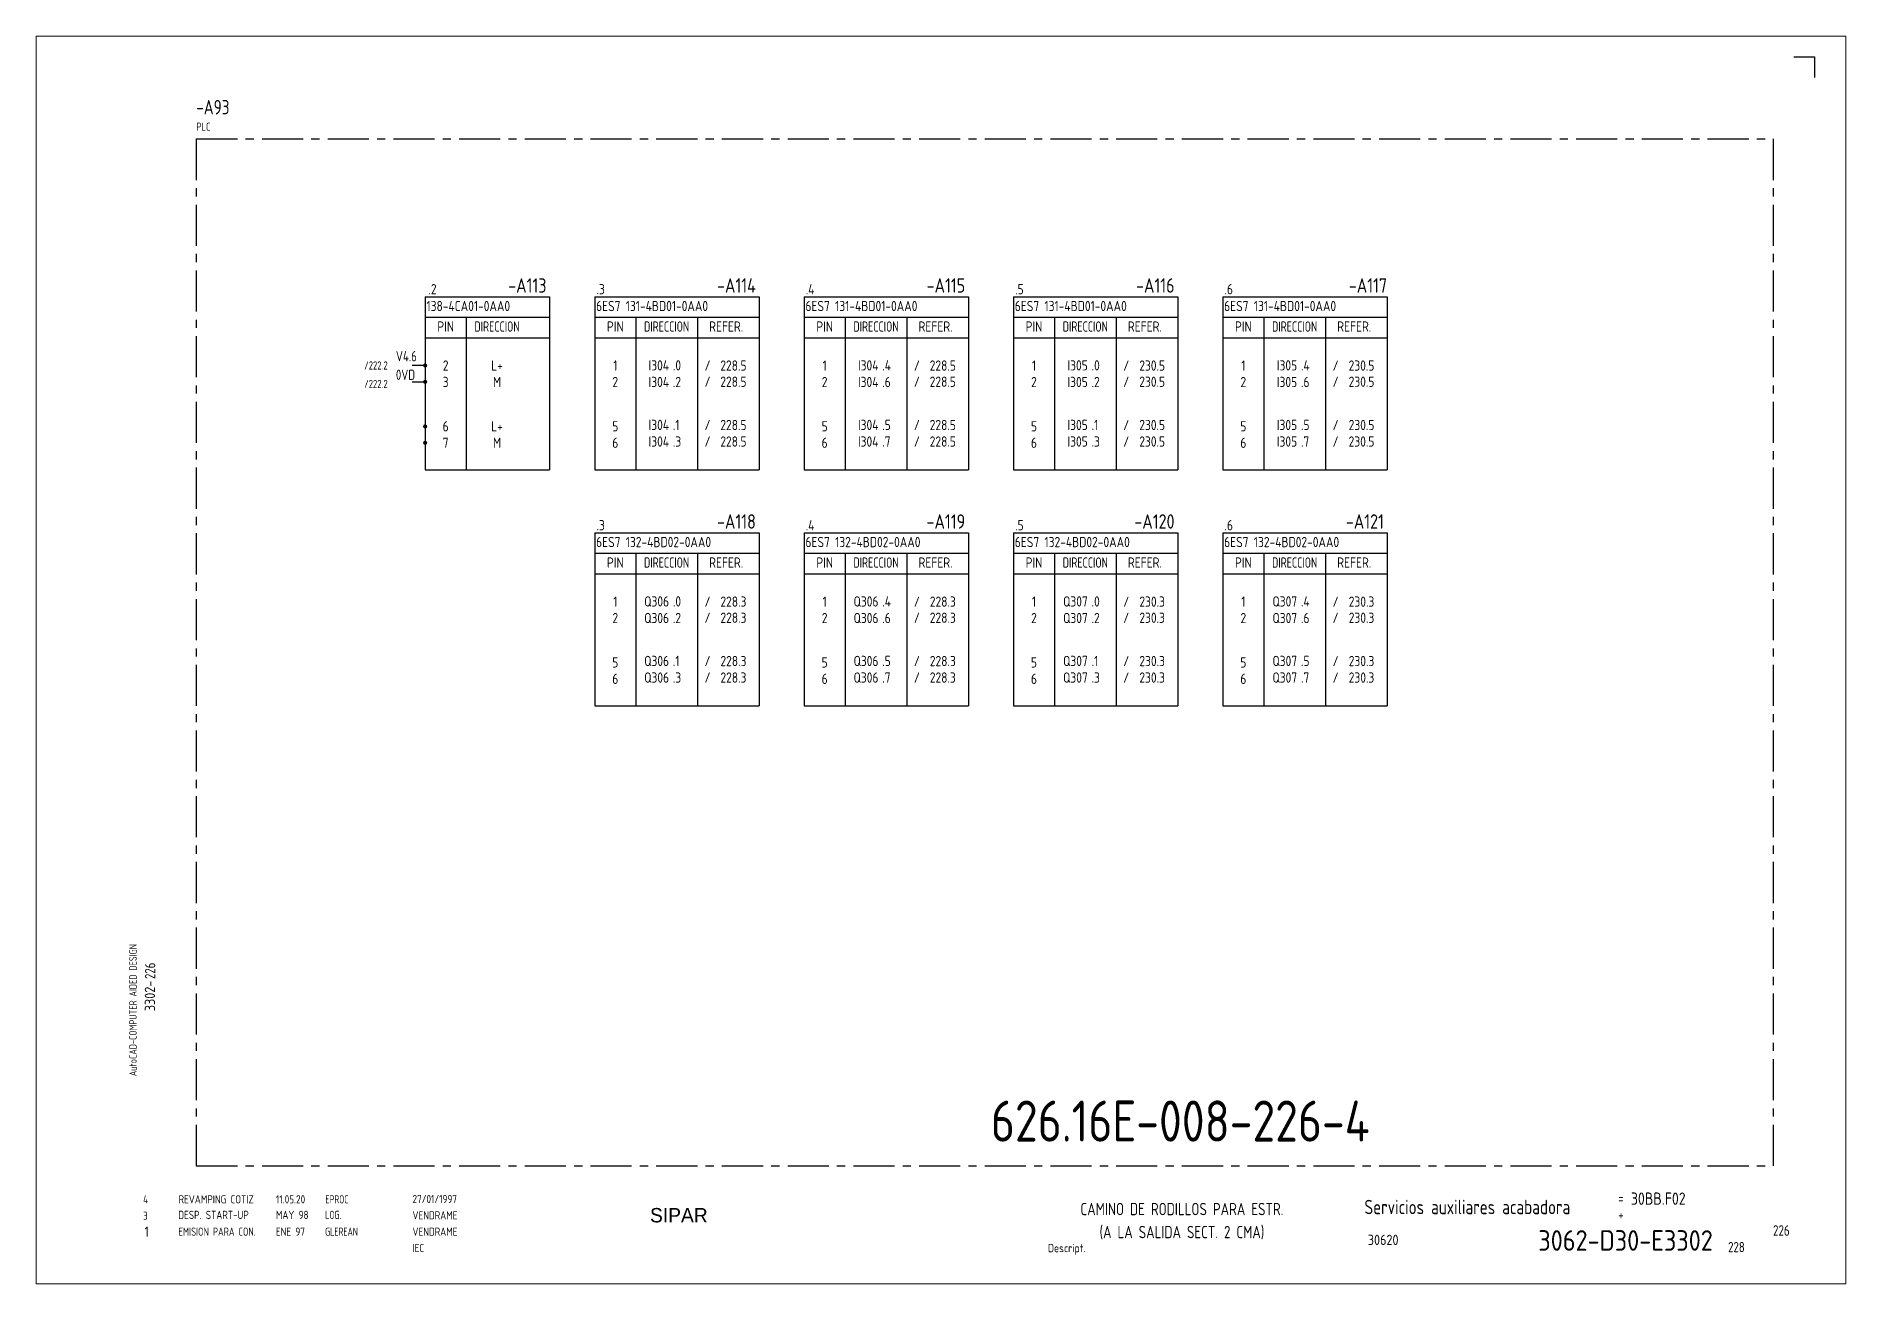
# Paper-space layout 'Presentación1' of a CAD drawing. Extents: x -13 to 428, y -2 to 302.
# The model-space entities are those that its viewports show. They can reach past a viewport. Long polylines and large blocks are cut down to what shows.
import ezdxf
from ezdxf.enums import TextEntityAlignment as Align

# ---------------------------------------------------------------- set-up
doc = ezdxf.new("R2010")
doc.units = 0
doc.header["$LTSCALE"] = 8
doc.header["$MEASUREMENT"] = 0
doc.linetypes.add('CENTER', pattern=[2, 1.25, -0.25, 0.25, -0.25])
doc.layers.get('0').update_dxf_attribs({"linetype": 'CONTINUOUS'})
doc.layers.add('CART', color=7, linetype='CONTINUOUS')
doc.styles.add('DIN', font='DIN', dxfattribs={"width": 0.85})
doc.styles.add('UNIV', font='UNIV')

# ---------------------------------------------------------------- blocks, each defined once
blk = doc.blocks.new('WB-FG100')
at = {"layer": 'CART', "color": 1}
for p, q in [((415, 297), (420, 297)), ((420, 297), (420, 292))]:
    blk.add_line(p, q, dxfattribs=at)
at = {"layer": 'CART', "color": 1, "style": 'DIN', "width": 0.8}
blk.add_text('AutoCAD-COMPUTER AIDED DESIGN', height=1.8, rotation=90, dxfattribs=at).set_placement((11.47, 48.84))
at = {"layer": 'CART', "color": 3, "style": 'DIN', "width": 0.8}
for s, p in [('=', (372.24, 17.91)), ('+', (372.24, 13.87))]:
    blk.add_text(s, height=2.5, dxfattribs=at).set_placement(p)
at = {"layer": 'CART', "color": 7, "style": 'DIN', "width": 0.9}
blk.add_attdef('FILE', text='', height=2.5, rotation=90, dxfattribs=at).set_placement((15.95, 68.38), align=Align.CENTER)
for tag, p in [('MOD-3', (13.92, 19)), ('MOD-2', (13.92, 15)), ('MOD-1', (13.92, 11)), ('NR.COMMESSA', (315, 9))]:
    blk.add_attdef(tag, text='', height=2.5, dxfattribs=at).set_placement(p, align=Align.MIDDLE)
at = {"layer": 'CART', "color": 7, "style": 'DIN'}
for tag, width, p in [('REV-3', 0.9, (21.66, 19)), ('DATA-3', 0.9, (45.37, 19)), ('NOME-3', 0.9, (57.37, 19)), ('REV-2', 0.9, (21.66, 15)), ('DATA-2', 0.9, (45.37, 15)), ('NOME-2', 0.9, (57.37, 15)), ('REV-1', 0.9, (21.66, 11)), ('DATA-1', 0.9, (45.37, 11)), ('NOME-1', 0.7, (57.37, 11))]:
    blk.add_attdef(tag, text='', height=2, dxfattribs=dict(at, width=width)).set_placement(p, align=Align.MIDDLE_LEFT)
at = {"layer": 'CART', "color": 7, "style": 'DIN', "width": 0.9}
for tag, p, height in [('DATA', (78.64, 17.94), 2), ('ESECUTORE', (78.64, 13.97), 2), ('CONTROLLORE', (78.64, 9.99), 2), ('NORMA', (78.64, 6.01), 2), ('SEGUE', (398.93, 5.65), 2.8)]:
    blk.add_attdef(tag, p, '', height=height, dxfattribs=at)
at = {"layer": 'CART', "color": 2, "style": 'DIN', "width": 0.9}
for tag, p in [('TITOLO-1/3', (266.5, 18.23)), ('TITOLO-2/3', (266.5, 13.18)), ('TITOLO-1/2', (266.5, 15.73)), ('TITOLO-3/3', (266.5, 8.13)), ('TITOLO-2/2', (266.5, 10.68))]:
    blk.add_attdef(tag, text='', height=3.5, dxfattribs=at).set_placement(p, align=Align.MIDDLE)
at = {"layer": 'CART', "color": 3, "style": 'DIN', "width": 0.9}
blk.add_attdef('ASSIEME', text='', height=3.5, dxfattribs=at).set_placement((334, 17), align=Align.MIDDLE)
at = {"layer": 'CART', "color": 3, "style": 'DIN', "width": 0.85}
for tag, p in [('=', (375.33, 16.63)), ('+', (375.33, 12.76))]:
    blk.add_attdef(tag, text='', height=3, dxfattribs=at).set_placement(p, align=Align.BOTTOM_LEFT)
at = {"layer": 'CART', "color": 2, "style": 'DIN', "width": 0.9}
blk.add_attdef('DISEGNO', text='', height=5, dxfattribs=at).set_placement((395.27, 6.35), align=Align.RIGHT)
at = {"layer": 'CART', "color": 3, "style": 'DIN', "width": 0.9}
blk.add_attdef('FOGLIO', text='', height=2.8, dxfattribs=at).set_placement((414.2, 9.56), align=Align.RIGHT)
at = {"layer": 'CART', "color": 1, "style": 'DIN', "width": 0.9}
blk.add_attdef('TIPOLOGIA', (233.37, 6), '', height=2, dxfattribs=at)
blk = doc.blocks.new('DESP')
at = {"linetype": 'Continuous', "style": 'DIN'}
for s, width, p in [('DESP. START-UP', 0.85, (21.62, 17.59)), ('MAY 98', 0.85, (45.38, 17.59)), ('LOG.', 0.7, (57.38, 17.59))]:
    blk.add_text(s, height=2, dxfattribs=dict(at, width=width)).set_placement(p)

msp = doc.modelspace()

# ---------------------------------------------------------------- linework, layer by layer
at = {"color": 3, "linetype": 'CENTER'}
for p, q in [((532, 277), (916, 277)), ((532, 277), (532, 27)), ((916, 277), (916, 27)), ((532, 27), (916, 27))]:
    msp.add_line(p, q, dxfattribs=at)
at = {"color": 3}
for p, q in [((587.72, 238.59), (587.72, 196.46)), ((587.72, 238.59), (618.04, 238.59)), ((618.04, 238.59), (618.04, 196.46)), ((629.02, 238.59), (669.02, 238.59)), ((629.02, 238.59), (629.02, 196.46)), ((669.02, 238.59), (669.02, 196.46)), ((680, 238.59), (680, 196.46)), ((680, 238.59), (720, 238.59)), ((720, 238.59), (720, 196.46)), ((730.97, 238.59), (770.97, 238.59)), ((730.97, 238.59), (730.97, 196.46)), ((770.97, 238.59), (770.97, 196.46)), ((781.95, 238.59), (821.95, 238.59)), ((781.95, 238.59), (781.95, 196.46)), ((821.95, 238.59), (821.95, 196.46)), ((587.72, 233.59), (618.04, 233.59)), ((597.72, 233.59), (597.72, 196.46)), ((629.02, 233.59), (669.02, 233.59)), ((639.02, 233.59), (639.02, 196.46)), ((654.02, 233.59), (654.02, 196.46)), ((680, 233.59), (720, 233.59)), ((690, 233.59), (690, 196.46)), ((705, 233.59), (705, 196.46)), ((730.97, 233.59), (770.97, 233.59)), ((740.97, 233.59), (740.97, 196.46)), ((755.97, 233.59), (755.97, 196.46)), ((781.95, 233.59), (821.95, 233.59)), ((791.95, 233.59), (791.95, 196.46)), ((806.95, 233.59), (806.95, 196.46)), ((587.72, 228.59), (618.04, 228.59)), ((629.02, 228.59), (669.02, 228.59)), ((680, 228.59), (720, 228.59)), ((730.97, 228.59), (770.97, 228.59)), ((781.95, 228.59), (821.95, 228.59)), ((587.72, 196.46), (618.04, 196.46)), ((629.02, 196.46), (669.02, 196.46)), ((680, 196.46), (720, 196.46)), ((730.97, 196.46), (770.97, 196.46)), ((781.95, 196.46), (821.95, 196.46)), ((629.02, 181.13), (629.02, 139)), ((629.02, 181.13), (669.02, 181.13)), ((669.02, 181.13), (669.02, 139)), ((680, 181.13), (720, 181.13)), ((680, 181.13), (680, 139)), ((720, 181.13), (720, 139)), ((730.97, 181.13), (770.97, 181.13)), ((730.97, 181.13), (730.97, 139)), ((770.97, 181.13), (770.97, 139)), ((781.95, 181.13), (821.95, 181.13)), ((781.95, 181.13), (781.95, 139)), ((821.95, 181.13), (821.95, 139)), ((629.02, 176.13), (669.02, 176.13)), ((639.02, 176.13), (639.02, 139)), ((654.02, 176.13), (654.02, 139)), ((680, 176.13), (720, 176.13)), ((690, 176.13), (690, 139)), ((705, 176.13), (705, 139)), ((730.97, 176.13), (770.97, 176.13)), ((740.97, 176.13), (740.97, 139)), ((755.97, 176.13), (755.97, 139)), ((781.95, 176.13), (821.95, 176.13)), ((791.95, 176.13), (791.95, 139)), ((806.95, 176.13), (806.95, 139)), ((629.02, 171.13), (669.02, 171.13)), ((680, 171.13), (720, 171.13)), ((730.97, 171.13), (770.97, 171.13)), ((781.95, 171.13), (821.95, 171.13)), ((629.02, 139), (669.02, 139)), ((680, 139), (720, 139)), ((730.97, 139), (770.97, 139)), ((781.95, 139), (821.95, 139))]:
    msp.add_line(p, q, dxfattribs=at)
for p, q in [((587.72, 221.87), (584.6, 221.87)), ((584.6, 217.87), (587.72, 217.87))]:
    msp.add_line(p, q)
at = {"linetype": 'Continuous', "const_width": 0.5}
for points in [[(587.47, 221.87, 1), (587.97, 221.87, 1)], [(587.47, 217.87, 1), (587.97, 217.87, 1)], [(587.47, 207.03, 1), (587.97, 207.03, 1)], [(587.47, 203.03, 1), (587.97, 203.03, 1)]]:
    msp.add_lwpolyline(points, format="xyb", close=True, dxfattribs=at)

# ---------------------------------------------------------------- block references
at = {"linetype": 'Continuous'}
msp.add_blockref('DESP', (506, -3.51), dxfattribs=at)
at = {"layer": 'CART'}
ref = msp.add_blockref('WB-FG100', (506, 0), dxfattribs=at)
ref.add_attrib('TIPOLOGIA', 'Descript.', (739.37, 6), dxfattribs={"color": 1, "height": 2, "style": 'DIN', "width": 0.9})
ref.add_attrib('ASSIEME', 'Servicios auxiliares acabadora', dxfattribs={"color": 3, "height": 3.5, "style": 'DIN', "width": 0.8}).set_placement((841.5, 17), align=Align.MIDDLE)
ref.add_attrib('=', '30BB.F02', dxfattribs={"color": 3, "height": 3, "style": 'DIN', "width": 0.85}).set_placement((881.33, 16.63), align=Align.BOTTOM_LEFT)
ref.add_attrib('NR.COMMESSA', '30620', dxfattribs={"color": 7, "height": 2.5, "style": 'DIN', "width": 0.9}).set_placement((821, 9), align=Align.MIDDLE)
ref.add_attrib('DISEGNO', '3062-D30-E3302', dxfattribs={"color": 2, "height": 5, "style": 'DIN', "width": 0.9}).set_placement((901.27, 6.35), align=Align.RIGHT)
ref.add_attrib('DATA', '27/01/1997', (584.64, 17.94), dxfattribs={"color": 7, "height": 2, "style": 'DIN', "width": 0.85})
ref.add_attrib('ESECUTORE', 'VENDRAME', (584.64, 13.97), dxfattribs={"color": 7, "height": 2, "style": 'DIN', "width": 0.85})
ref.add_attrib('CONTROLLORE', 'VENDRAME', (584.64, 9.99), dxfattribs={"color": 7, "height": 2, "style": 'DIN', "width": 0.85})
ref.add_attrib('NORMA', 'IEC', (584.64, 6.01), dxfattribs={"color": 7, "height": 2, "style": 'DIN', "width": 0.85})
ref.add_attrib('MOD-1', '1', dxfattribs={"color": 7, "height": 2.5, "style": 'DIN', "width": 0.9}).set_placement((519.92, 11), align=Align.MIDDLE)
ref.add_attrib('REV-1', 'EMISION PARA CON.', dxfattribs={"color": 7, "height": 2, "style": 'DIN', "width": 0.8}).set_placement((527.66, 11), align=Align.MIDDLE_LEFT)
ref.add_attrib('DATA-1', 'ENE 97', dxfattribs={"color": 7, "height": 2, "style": 'DIN', "width": 0.85}).set_placement((551.37, 11), align=Align.MIDDLE_LEFT)
ref.add_attrib('NOME-1', 'GLEREAN', dxfattribs={"color": 7, "height": 2, "style": 'DIN', "width": 0.7}).set_placement((563.37, 11), align=Align.MIDDLE_LEFT)
ref.add_attrib('FILE', '3302-', dxfattribs={"color": 7, "height": 2.5, "rotation": 90, "style": 'DIN', "width": 0.9}).set_placement((521.95, 68.38), align=Align.CENTER)

# ---------------------------------------------------------------- texts
at = {"color": 3, "style": 'DIN', "width": 0.8}
msp.add_text('-A93', height=3.5, dxfattribs=at).set_placement((532, 283))
at = {"style": 'DIN'}
for s, height, width, p in [('PLC', 2, 0.8, (532, 279)), ('138-4CA01-0AA0', 2.5, 0.85, (588.05, 235.09)), ('6ES7 131-4BD01-0AA0', 2.5, 0.85, (629.34, 235.09)), ('6ES7 131-4BD01-0AA0', 2.5, 0.85, (680.32, 235.09)), ('6ES7 131-4BD01-0AA0', 2.5, 0.85, (731.3, 235.09)), ('6ES7 131-4BD01-0AA0', 2.5, 0.85, (782.27, 235.09)), ('V4.6', 2.5, 0.8, (580.6, 222.87)), ('0VD', 2.5, 0.8, (580.6, 218.36)), ('.0', 2.5, 0.85, (648.05, 220.64)), ('.4', 2.5, 0.85, (699.03, 220.64)), ('.0', 2.5, 0.85, (750.01, 220.64)), ('.4', 2.5, 0.85, (800.99, 220.64)), ('.2', 2.5, 0.85, (648.05, 216.59)), ('.6', 2.5, 0.85, (699.03, 216.59)), ('.2', 2.5, 0.85, (750.01, 216.59)), ('.6', 2.5, 0.85, (800.99, 216.59)), ('.1', 2.5, 0.85, (648.05, 206.14)), ('.5', 2.5, 0.85, (699.03, 206.14)), ('.1', 2.5, 0.85, (750.01, 206.14)), ('.5', 2.5, 0.85, (800.99, 206.14)), ('.3', 2.5, 0.85, (648.05, 202.1)), ('.7', 2.5, 0.85, (699.03, 202.1)), ('.3', 2.5, 0.85, (750.01, 202.1)), ('.7', 2.5, 0.85, (800.99, 202.1)), ('6ES7 132-4BD02-0AA0', 2.5, 0.85, (629.34, 177.63)), ('6ES7 132-4BD02-0AA0', 2.5, 0.85, (680.32, 177.63)), ('6ES7 132-4BD02-0AA0', 2.5, 0.85, (731.3, 177.63)), ('6ES7 132-4BD02-0AA0', 2.5, 0.85, (782.27, 177.63)), ('.0', 2.5, 0.85, (648.05, 163.17)), ('.4', 2.5, 0.85, (699.03, 163.17)), ('.0', 2.5, 0.85, (750.01, 163.17)), ('.4', 2.5, 0.85, (800.99, 163.17)), ('.2', 2.5, 0.85, (648.05, 159.13)), ('.6', 2.5, 0.85, (699.03, 159.13)), ('.2', 2.5, 0.85, (750.01, 159.13)), ('.6', 2.5, 0.85, (800.99, 159.13)), ('.1', 2.5, 0.85, (648.05, 148.68)), ('.5', 2.5, 0.85, (699.03, 148.68)), ('.1', 2.5, 0.85, (750.01, 148.68)), ('.5', 2.5, 0.85, (800.99, 148.68)), ('.3', 2.5, 0.85, (648.05, 144.64)), ('.7', 2.5, 0.85, (699.03, 144.64)), ('.3', 2.5, 0.85, (750.01, 144.64)), ('.7', 2.5, 0.85, (800.99, 144.64)), ('228', 2.5, 0.8, (905, 6))]:
    msp.add_text(s, height=height, dxfattribs=dict(at, width=width)).set_placement(p)
at = {"color": 3, "style": 'DIN'}
for s, height, width, p in [('-A113', 3.5, 0.85, (617.27, 239.59)), ('-A114', 3.5, 0.85, (668.25, 239.59)), ('-A115', 3.5, 0.85, (719.22, 239.59)), ('-A116', 3.5, 0.85, (770.2, 239.59)), ('-A117', 3.5, 0.85, (821.95, 239.59)), ('-A118', 3.5, 0.85, (668.25, 182.13)), ('-A119', 3.5, 0.85, (719.22, 182.13)), ('-A120', 3.5, 0.85, (770.2, 182.13)), ('-A121', 3.5, 0.85, (821.18, 182.13)), ('226', 2.56, 0.8, (920, 10))]:
    msp.add_text(s, height=height, dxfattribs=dict(at, width=width)).set_placement(p, align=Align.RIGHT)
at = {"style": 'DIN', "width": 0.85}
for s, p in [('.2', (589.51, 239.19)), ('.3', (630.47, 239.19)), ('.4', (681.45, 239.19)), ('.5', (732.43, 239.19)), ('.6', (783.4, 239.19)), ('PIN', (592.72, 230.09)), ('PIN', (634.02, 230.09)), ('REFER.', (661.02, 230.09)), ('PIN', (685, 230.09)), ('REFER.', (712, 230.09)), ('PIN', (735.97, 230.09)), ('REFER.', (762.97, 230.09)), ('PIN', (786.95, 230.09)), ('REFER.', (813.95, 230.09)), ('2', (592.72, 220.59)), ('L+', (605.22, 220.59)), ('1', (634.02, 220.59)), ('/', (656.48, 220.59)), ('228.5', (662.79, 220.59)), ('1', (685, 220.59)), ('/', (707.46, 220.59)), ('228.5', (713.77, 220.59)), ('1', (735.97, 220.59)), ('/', (758.44, 220.59)), ('230.5', (764.75, 220.59)), ('1', (786.95, 220.59)), ('/', (809.42, 220.59)), ('230.5', (815.73, 220.59)), ('3', (592.72, 216.59)), ('M', (605.22, 216.59)), ('2', (634.02, 216.59)), ('/', (656.48, 216.66)), ('228.5', (662.79, 216.66)), ('2', (685, 216.59)), ('/', (707.46, 216.66)), ('228.5', (713.77, 216.66)), ('2', (735.97, 216.59)), ('/', (758.44, 216.66)), ('230.5', (764.75, 216.66)), ('2', (786.95, 216.59)), ('/', (809.42, 216.66)), ('230.5', (815.73, 216.66)), ('6', (592.72, 205.8)), ('L+', (605.22, 205.8)), ('5', (634.02, 205.8)), ('/', (656.48, 206.12)), ('228.5', (662.79, 206.12)), ('5', (685, 205.8)), ('/', (707.46, 206.12)), ('228.5', (713.77, 206.12)), ('5', (735.97, 205.8)), ('/', (758.44, 206.12)), ('230.5', (764.75, 206.12)), ('5', (786.95, 205.8)), ('/', (809.42, 206.12)), ('230.5', (815.73, 206.12)), ('7', (592.72, 201.8)), ('M', (605.22, 201.8)), ('6', (634.02, 201.8)), ('/', (656.48, 202.1)), ('228.5', (662.79, 202.1)), ('6', (685, 201.8)), ('/', (707.46, 202.1)), ('228.5', (713.77, 202.1)), ('6', (735.97, 201.8)), ('/', (758.44, 202.1)), ('230.5', (764.75, 202.1)), ('6', (786.95, 201.8)), ('/', (809.42, 202.1)), ('230.5', (815.73, 202.1)), ('.3', (630.47, 181.73)), ('.4', (681.45, 181.73)), ('.5', (732.43, 181.73)), ('.6', (783.4, 181.73)), ('PIN', (634.02, 172.63)), ('REFER.', (661.02, 172.63)), ('PIN', (685, 172.63)), ('REFER.', (712, 172.63)), ('PIN', (735.97, 172.63)), ('REFER.', (762.97, 172.63)), ('PIN', (786.95, 172.63)), ('REFER.', (813.95, 172.63)), ('1', (634.02, 163.13)), ('/', (656.48, 163.12)), ('228.3', (662.79, 163.12)), ('1', (685, 163.13)), ('/', (707.46, 163.12)), ('228.3', (713.77, 163.12)), ('1', (735.97, 163.13)), ('/', (758.44, 163.12)), ('230.3', (764.75, 163.12)), ('1', (786.95, 163.13)), ('/', (809.42, 163.12)), ('230.3', (815.73, 163.12)), ('2', (634.02, 159.13)), ('/', (656.48, 159.2)), ('228.3', (662.79, 159.2)), ('2', (685, 159.13)), ('/', (707.46, 159.2)), ('228.3', (713.77, 159.2)), ('2', (735.97, 159.13)), ('/', (758.44, 159.2)), ('230.3', (764.75, 159.2)), ('2', (786.95, 159.13)), ('/', (809.42, 159.2)), ('230.3', (815.73, 159.2)), ('5', (634.02, 148.33)), ('/', (656.48, 148.66)), ('228.3', (662.79, 148.66)), ('5', (685, 148.33)), ('/', (707.46, 148.66)), ('228.3', (713.77, 148.66)), ('5', (735.97, 148.33)), ('/', (758.44, 148.66)), ('230.3', (764.75, 148.66)), ('5', (786.95, 148.33)), ('/', (809.42, 148.66)), ('230.3', (815.73, 148.66)), ('6', (634.02, 144.33)), ('/', (656.48, 144.64)), ('228.3', (662.79, 144.64)), ('6', (685, 144.33)), ('/', (707.46, 144.64)), ('228.3', (713.77, 144.64)), ('6', (735.97, 144.33)), ('/', (758.44, 144.64)), ('230.3', (764.75, 144.64)), ('6', (786.95, 144.33)), ('/', (809.42, 144.64)), ('230.3', (815.73, 144.64))]:
    msp.add_text(s, height=2.5, dxfattribs=at).set_placement(p, align=Align.CENTER)
at = {"style": 'DIN', "width": 0.596129}
for p, p2 in [((599.72, 230.09), (610.72, 230.09)), ((641.02, 230.09), (652.02, 230.09)), ((692, 230.09), (703, 230.09)), ((742.97, 230.09), (753.97, 230.09)), ((793.95, 230.09), (804.95, 230.09)), ((641.02, 172.63), (652.02, 172.63)), ((692, 172.63), (703, 172.63)), ((742.97, 172.63), (753.97, 172.63)), ((793.95, 172.63), (804.95, 172.63))]:
    msp.add_text('DIRECCION', height=2.5, dxfattribs=at).set_placement(p, p2, align=Align.FIT)
at = {"style": 'DIN'}
for s, height, width, p in [('/222.2', 2, 0.8, (578.6, 220.87)), ('I304', 2.5, 0.85, (647.12, 220.64)), ('I304', 2.5, 0.85, (698.1, 220.64)), ('I305', 2.5, 0.85, (749.07, 220.64)), ('I305', 2.5, 0.85, (800.05, 220.64)), ('/222.2', 2, 0.8, (578.6, 216.36)), ('I304', 2.5, 0.85, (647.12, 216.59)), ('I304', 2.5, 0.85, (698.1, 216.59)), ('I305', 2.5, 0.85, (749.07, 216.59)), ('I305', 2.5, 0.85, (800.05, 216.59)), ('I304', 2.5, 0.85, (647.12, 206.14)), ('I304', 2.5, 0.85, (698.1, 206.14)), ('I305', 2.5, 0.85, (749.07, 206.14)), ('I305', 2.5, 0.85, (800.05, 206.14)), ('I304', 2.5, 0.85, (647.12, 202.1)), ('I304', 2.5, 0.85, (698.1, 202.1)), ('I305', 2.5, 0.85, (749.07, 202.1)), ('I305', 2.5, 0.85, (800.05, 202.1)), ('Q306', 2.5, 0.85, (647.12, 163.17)), ('Q306', 2.5, 0.85, (698.1, 163.17)), ('Q307', 2.5, 0.85, (749.07, 163.17)), ('Q307', 2.5, 0.85, (800.05, 163.17)), ('Q306', 2.5, 0.85, (647.12, 159.13)), ('Q306', 2.5, 0.85, (698.1, 159.13)), ('Q307', 2.5, 0.85, (749.07, 159.13)), ('Q307', 2.5, 0.85, (800.05, 159.13)), ('Q306', 2.5, 0.85, (647.12, 148.68)), ('Q306', 2.5, 0.85, (698.1, 148.68)), ('Q307', 2.5, 0.85, (749.07, 148.68)), ('Q307', 2.5, 0.85, (800.05, 148.68)), ('Q306', 2.5, 0.85, (647.12, 144.64)), ('Q306', 2.5, 0.85, (698.1, 144.64)), ('Q307', 2.5, 0.85, (749.07, 144.64)), ('Q307', 2.5, 0.85, (800.05, 144.64))]:
    msp.add_text(s, height=height, dxfattribs=dict(at, width=width)).set_placement(p, align=Align.RIGHT)
at = {"style": 'DIN', "width": 0.8}
msp.add_text('226', height=2.5, rotation=90, dxfattribs=at).set_placement((522, 72.5))
at = {"linetype": 'Continuous', "style": 'DIN'}
for s, width, p in [('4', 0.85, (519.04, 17.87)), ('REVAMPING COTIZ', 0.85, (527.67, 17.87)), ('11.05.20', 0.85, (551.42, 17.87)), ('EPROC', 0.7, (563.42, 17.87)), ('3', 0.85, (519.04, 13.87))]:
    msp.add_text(s, height=2, dxfattribs=dict(at, width=width)).set_placement(p)
at = {"color": 3, "style": 'DIN', "width": 0.8}
for s, p in [('CAMINO DE RODILLOS PARA ESTR.', (772, 15)), ('(A LA SALIDA SECT. 2 CMA)', (772, 9.4))]:
    msp.add_text(s, height=3, dxfattribs=at).set_placement(p, align=Align.CENTER)
at = {"color": 2, "insert": (725.47, 42.92), "char_height": 10, "width": 111.0411, "attachment_point": 1, "style": 'DIN'}
msp.add_mtext('626.16E-008-226-4', dxfattribs=at)
at = {"layer": 'CART', "color": 2, "linetype": 'Continuous', "style": 'UNIV'}
msp.add_text('SIPAR', height=3.5, dxfattribs=at).set_placement((649.5, 13.25), align=Align.CENTER)

psp = doc.layouts.new('Presentación1')

# ---------------------------------------------------------------- viewports
at = {"layer": '0', "linetype": 'Continuous'}
psp.add_viewport(center=(207.37, 150.17), size=(440.64, 303.72), view_center_point=(713.33, 150.16), view_height=303.7203, dxfattribs=at)

doc.saveas('drawing.dxf')
